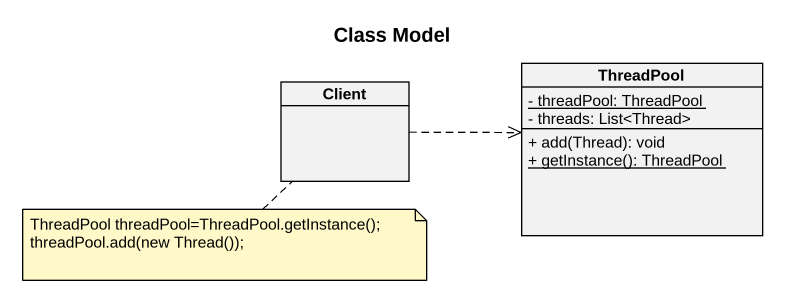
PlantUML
@startuml
title Class Model
hide circle
hide empty members
skinparam classAttributeIconSize 0
class ThreadPool {
  {static} - threadPool: ThreadPool
  - threads: List<Thread>
  + add(Thread): void
  {static} + getInstance(): ThreadPool
}
class Client
Client .right.> ThreadPool
note bottom of Client
  ThreadPool threadPool=ThreadPool.getInstance();
  threadPool.add(new Thread());
end note
@enduml
